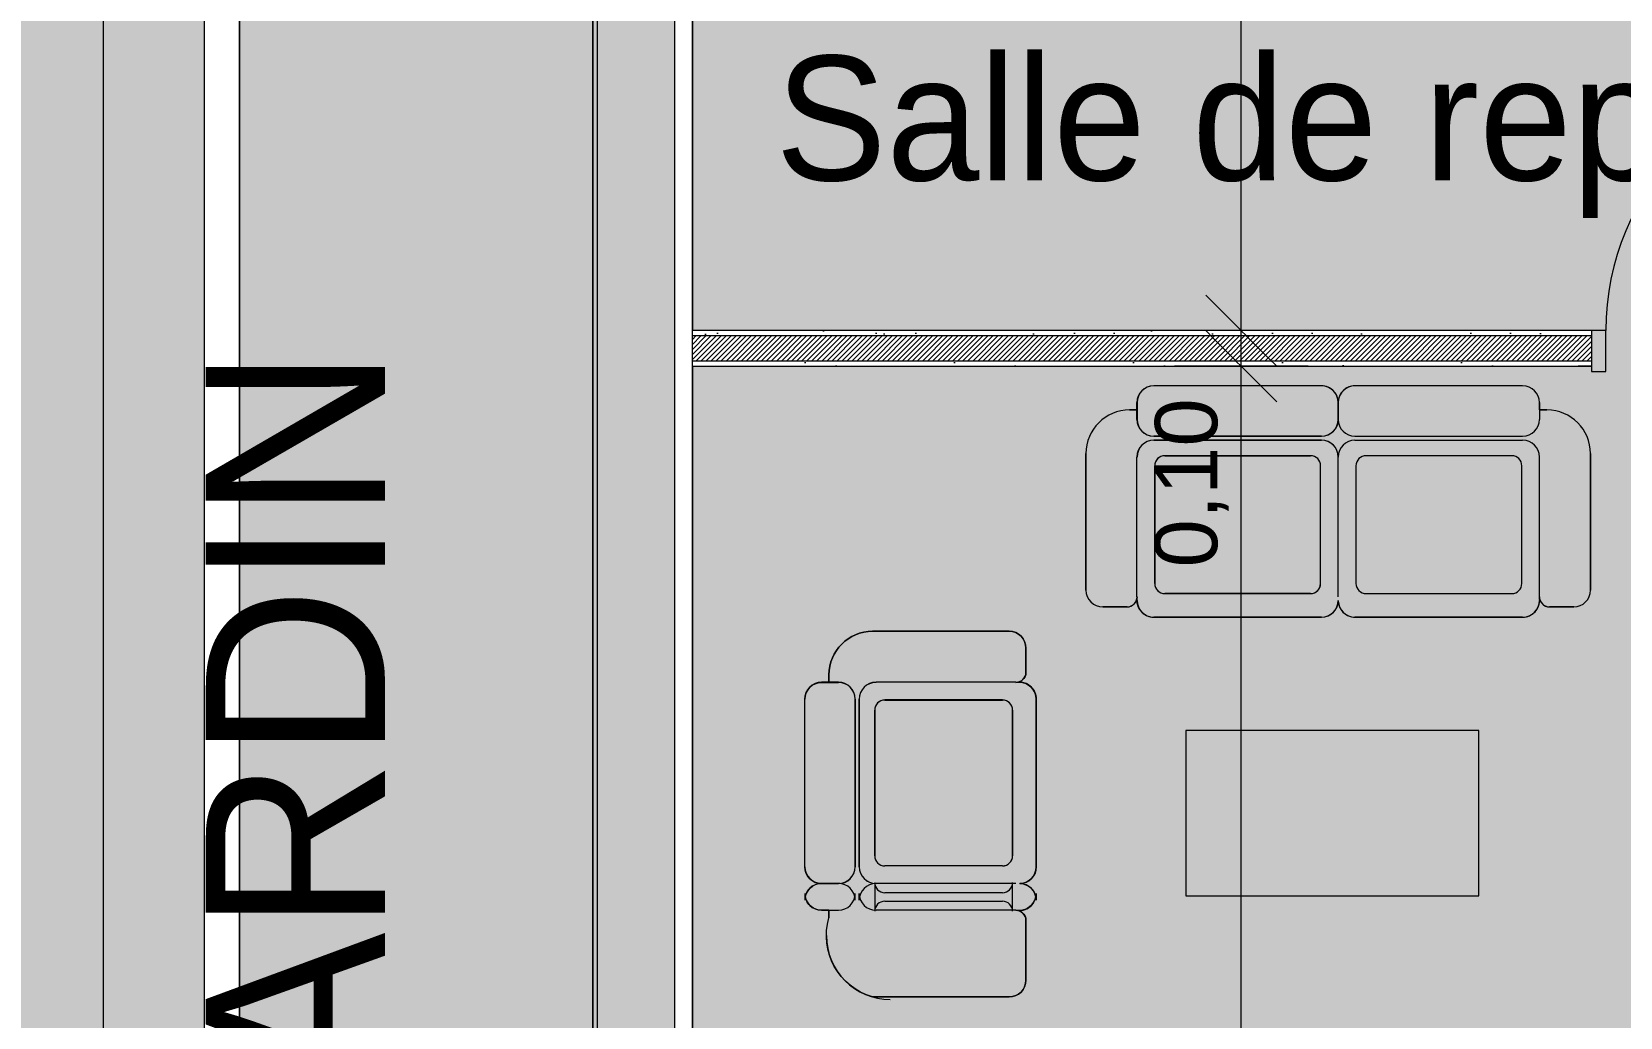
# Model space of a CAD drawing. Header units: millimetres. Extents: x 141848 to 1648660, y -465012 to -151356.
# Drawn here: x 436349 to 440811, y -258305 to -255536 of the extents above; entities that cross this region are included whole.
import ezdxf

# ---------------------------------------------------------------- set-up
doc = ezdxf.new("R2010")
doc.units = ezdxf.units.MM
doc.header["$MEASUREMENT"] = 0
doc.linetypes.add('Wipeout_Contour', pattern=[1000, 0, -1000])
for name, color, linetype in [('Cotations - 1_100', 7, 'Continuous'), ('DWGFree.com', 7, 'Continuous'), ('Fenêtres ARCHICAD', 7, 'Continuous'), ('Gaines techniques', 7, 'Continuous'), ('Hachure', 7, 'Continuous'), ('Nouveau_DWGFree.com', 7, 'Continuous'), ('Portes ARCHICAD', 7, 'Continuous'), ('Sols_ Dalles', 7, 'Continuous'), ('Structure - Dalles', 7, 'Continuous'), ('Structure - Murs extérieurs', 7, 'Continuous')]:
    doc.layers.add(name, color=color, linetype=linetype)
doc.styles.add('STYLE_GENERE_1', font='')
doc.styles.add('STYLE_GENERE_2', font='')
doc.styles.get('STYLE_GENERE_1').set_extended_font_data('Agency FB')
doc.styles.get('STYLE_GENERE_2').set_extended_font_data('Arial')
doc.dimstyles.new('STYLE_GENERE__1', dxfattribs={"dimtxt": 175, "dimasz": 190, "dimexe": 0.18, "dimexo": 0.0625, "dimgap": 0, "dimtad": 1, "dimlfac": 0.001, "dimzin": 0, "dimdsep": 46, "dimtxsty": 'STYLE_GENERE_2', "dimblk": 'ARROWHEAD_6', "dimblk1": 'ARROWHEAD_6', "dimblk2": 'ARROWHEAD_6', "dimcen": 0.09, "dimse1": 1, "dimse2": 1, "dimclrd": 7, "dimclre": 7, "dimclrt": 7, "dimazin": 0, "dimtfac": 1, "dimtdec": 4, "dimtmove": 0, "dimatfit": 3, "dimfxl": 0, "dimtolj": 1, "dimtzin": 0, "dimarcsym": 0})
doc.dimstyles.new('STYLE_GENERE__2', dxfattribs={"dimtxt": 175, "dimasz": 190, "dimexe": 0.18, "dimexo": 0.0625, "dimgap": 0, "dimtad": 1, "dimtih": 1, "dimtoh": 1, "dimlfac": 0.001, "dimzin": 0, "dimdsep": 46, "dimtxsty": 'STYLE_GENERE_2', "dimblk": 'ARROWHEAD_6', "dimblk1": 'ARROWHEAD_6', "dimblk2": 'ARROWHEAD_6', "dimcen": 0.09, "dimse1": 1, "dimse2": 1, "dimclrd": 7, "dimclre": 7, "dimclrt": 7, "dimazin": 0, "dimtfac": 1, "dimtdec": 4, "dimtmove": 0, "dimatfit": 3, "dimfxl": 0, "dimtolj": 1, "dimtzin": 0, "dimarcsym": 0})
pattern_1 = [(45, (0, 175), (-55.684659, 55.684659), [0, -52.5, 0, -78.75]), (110, (175, 175), (74.000794, 26.934086), [0, -38.5, 0, -66.5])]

# ---------------------------------------------------------------- blocks, each defined once
blk = doc.blocks.new('Dalle_2_1', base_point=(437925.1, -253415.6))
at = {"layer": 'Sols_ Dalles', "linetype": 'Continuous', "lineweight": 0, "true_color": 0x3f3f3f}
blk.add_hatch(color=250, dxfattribs=at).paths.add_polyline_path([(437925.1, -253415.6), (437925.1, -261165.6), (462925.6, -261165.6), (462925.6, -253415.6), (454775.6, -253415.6), (454775.6, -253695.6), (454775.6, -256475.6), (443260.6, -256475.6), (443260.6, -254581.9), (442677.2, -254581.9), (442677.2, -253415.6)])
at = {"layer": 'Sols_ Dalles', "color": 250, "linetype": 'Continuous', "lineweight": 5, "true_color": 0x1f1f1f, "flags": 128}
blk.add_lwpolyline([(437925.1, -253415.6), (437925.1, -261165.6), (462925.6, -261165.6), (462925.6, -253415.6), (454775.6, -253415.6), (454775.6, -253695.6), (454775.6, -256475.6), (443260.6, -256475.6), (443260.6, -254581.9), (442677.2, -254581.9), (442677.2, -253415.6)], close=True, dxfattribs=at)
blk = doc.blocks.new('Dalle_4_1', base_point=(436932.4, -254015.7))
at = {"layer": 'Structure - Dalles', "color": 7, "linetype": 'Continuous', "lineweight": 5, "flags": 128}
blk.add_lwpolyline([(436932.4, -254015.7), (437925.1, -254015.7), (437925.1, -261165.6), (460533.4, -261165.6), (460533.4, -262166.9), (436932.4, -262166.9)], close=True, dxfattribs=at)
blk = doc.blocks.new('Dalle_5_1', base_point=(436932.4, -254015.7))
at = {"linetype": 'Continuous', "lineweight": 0, "true_color": 0x90b349}
blk.add_hatch(color=55, dxfattribs=at).paths.add_polyline_path([(436932.4, -254015.7), (436932.4, -262166.9), (460533.4, -262166.9), (460633.4, -261166.9), (437925.1, -261165.6), (437925.1, -254015.7)])
at = {"color": 7, "linetype": 'Continuous', "lineweight": 5, "flags": 128}
blk.add_lwpolyline([(436932.4, -254015.7), (436932.4, -262166.9), (460533.4, -262166.9), (460633.4, -261166.9), (437925.1, -261165.6), (437925.1, -254015.7)], close=True, dxfattribs=at)
blk = doc.blocks.new('Dalle_13_1', base_point=(437925.1, -253415.6))
at = {"layer": 'Sols_ Dalles', "linetype": 'Continuous', "lineweight": 0, "true_color": 0x3f3f3f}
h = blk.add_hatch(color=250, dxfattribs=at)
h.paths.add_polyline_path([(437925.1, -253415.6), (437925.1, -261165.6), (462925.6, -261165.6), (462925.6, -253415.6)])
h.paths.add_polyline_path([(443540.6, -253695.6), (448350.6, -253695.6), (448350.6, -256195.6), (443540.6, -256195.6)], flags=0)
h.paths.add_polyline_path([(448630.6, -253695.6), (454775.6, -253695.6), (454775.6, -256375.6), (448630.6, -256375.6)], flags=0)
at = {"layer": 'Sols_ Dalles', "color": 250, "linetype": 'Continuous', "lineweight": 5, "true_color": 0x1f1f1f, "flags": 128}
blk.add_lwpolyline([(437925.1, -253415.6), (437925.1, -261165.6), (462925.6, -261165.6), (462925.6, -253415.6)], close=True, dxfattribs=at)
blk = doc.blocks.new('Fenêtre 25_3')
at = {"layer": 'Fenêtres ARCHICAD', "color": 7, "linetype": 'Continuous', "lineweight": 5}
for p, q in [((-3384.9, 0), (3384.9, 0)), ((-3384.9, -280), (3664.9, -280))]:
    blk.add_line(p, q, dxfattribs=at)
at = {"color": 254, "linetype": 'Wipeout_Contour', "lineweight": 0, "ltscale": 13340.457607}
blk.add_wipeout([(-3334.9, 0), (-3334.9, -50), (3334.9, -50), (3334.9, 0)], dxfattribs=at).dxf.layer = 'Fenêtres ARCHICAD'
at = {"layer": 'Fenêtres ARCHICAD', "color": 7, "linetype": 'Continuous', "lineweight": 5}
for p, q in [((-3334.9, 0), (3334.9, 0)), ((3334.9, -50), (-3334.9, -50))]:
    blk.add_line(p, q, dxfattribs=at)
blk = doc.blocks.new('Mur_9_1', base_point=(437925.1, -261165.6))
at = {"layer": 'Fenêtres ARCHICAD', "color": 7, "linetype": 'Continuous', "lineweight": 5, "zscale": 1000, "rotation": 270}
blk.add_blockref('Fenêtre 25_3', (438205.1, -257400.6), dxfattribs=at)
blk = doc.blocks.new('Porte 25')
at = {"layer": 'Portes ARCHICAD', "color": 251, "linetype": 'Continuous', "lineweight": 5, "true_color": 0x5f5f5f}
for p, q in [((360, 0), (360, 720)), ((-400, 0), (-437, 0)), ((-400, 0), (-437, 0)), ((-360, 0), (-400, 0)), ((-400, 0), (-400, -115)), ((-400, 0), (-400, -15)), ((-400, 0), (-400, -15)), ((-360, -115), (-360, 0)), ((400, 0), (360, 0)), ((360, 0), (360, -115)), ((400, -115), (400, 0)), ((400, 0), (400, -15)), ((400, 0), (400, -15)), ((400, 0), (437, 0)), ((400, 0), (437, 0)), ((-400, -15), (-400, -85)), ((-400, -15), (-400, -85)), ((400, -15), (400, -85)), ((400, -15), (400, -85)), ((-400, -85), (-400, -100)), ((-400, -85), (-400, -100)), ((400, -85), (400, -100)), ((400, -85), (400, -100)), ((-400, -100), (-437, -100)), ((-400, -100), (-437, -100)), ((-400, -115), (-360, -115)), ((360, -115), (400, -115)), ((400, -100), (437, -100)), ((400, -100), (437, -100))]:
    blk.add_line(p, q, dxfattribs=at)
blk.add_arc((360, 0), 720, 90, 180, dxfattribs=at)
blk = doc.blocks.new('Mur_11_1', base_point=(443260.6, -256475.6))
at = {"color": 254, "linetype": 'Wipeout_Contour', "lineweight": 0, "ltscale": 2035149.601469453}
blk.add_wipeout([(438205.1, -256375.6), (438205.1, -256390.6), (440730.5, -256390.6), (440730.5, -256375.6)], dxfattribs=at).dxf.layer = 'Structure - Murs extérieurs'
at = {"color": 254, "linetype": 'Wipeout_Contour', "lineweight": 0, "ltscale": 2035320.952881261}
blk.add_wipeout([(440730.5, -256460.6), (438205.1, -256460.6), (438205.1, -256475.6), (440730.5, -256475.6)], dxfattribs=at).dxf.layer = 'Structure - Murs extérieurs'
at = {"layer": 'Structure - Murs extérieurs', "linetype": 'Continuous', "lineweight": 5, "true_color": 0x5f5f5f}
h = blk.add_hatch(dxfattribs=at)
h.set_pattern_fill('Enduit_0001', color=251, style=0, pattern_type=2)
h.set_pattern_definition(pattern_1)
h.paths.add_polyline_path([(438205.1, -256375.6), (438205.1, -256390.6), (440730.5, -256390.6), (440730.5, -256375.6)])
h = blk.add_hatch(dxfattribs=at)
h.set_pattern_fill('Enduit_0001', color=251, style=0, pattern_type=2)
h.set_pattern_definition(pattern_1)
h.paths.add_polyline_path([(440730.5, -256460.6), (438205.1, -256460.6), (438205.1, -256475.6), (440730.5, -256475.6)])
at = {"color": 254, "linetype": 'Wipeout_Contour', "lineweight": 0, "ltscale": 2035235.275370266}
blk.add_wipeout([(438205.1, -256390.6), (438205.1, -256460.6), (440730.5, -256460.6), (440730.5, -256390.6)], dxfattribs=at).dxf.layer = 'Structure - Murs extérieurs'
at = {"layer": 'Structure - Murs extérieurs', "linetype": 'Continuous', "lineweight": 5, "true_color": 0x5f5f5f}
h = blk.add_hatch(dxfattribs=at)
h.set_pattern_fill('Briques_terre_cuite__int_97', color=251, style=0, pattern_type=2)
h.set_pattern_definition([(45, (0, 0), (-7.07106781, 7.07106781), [])])
h.paths.add_polyline_path([(438205.1, -256390.6), (438205.1, -256460.6), (440730.5, -256460.6), (440730.5, -256390.6)])
at = {"layer": 'Structure - Murs extérieurs', "color": 7, "linetype": 'Continuous', "lineweight": 5}
for p, q in [((440730.5, -256390.6), (438205.1, -256390.6)), ((440730.5, -256375.6), (440693.5, -256375.6)), ((440730.5, -256375.6), (440730.5, -256390.6)), ((440730.5, -256390.6), (440730.5, -256460.6)), ((438205.1, -256460.6), (440730.5, -256460.6)), ((440730.5, -256475.6), (440693.5, -256475.6)), ((440730.5, -256460.6), (440730.5, -256475.6))]:
    blk.add_line(p, q, dxfattribs=at)
at = {"layer": 'Structure - Murs extérieurs', "color": 7, "linetype": 'Continuous', "lineweight": 5, "flags": 128}
for points in [[(440730.5, -256375.6), (438205.1, -256375.6)], [(438205.1, -256475.6), (440730.5, -256475.6)]]:
    blk.add_lwpolyline(points, dxfattribs=at)
at = {"layer": 'Portes ARCHICAD', "color": 251, "linetype": 'Continuous', "lineweight": 5, "true_color": 0x5f5f5f, "zscale": 1000}
blk.add_blockref('Porte 25', (441130.5, -256375.6), dxfattribs=at)
blk = doc.blocks.new('Mur_28_1', base_point=(436832.8, -253915.7))
at = {"color": 254, "linetype": 'Wipeout_Contour', "lineweight": 0, "ltscale": 2029739.058931535}
blk.add_wipeout([(436832.8, -254015.7), (436832.8, -262166.9), (436932.8, -262166.9), (436932.8, -254015.7)], dxfattribs=at).dxf.layer = 'Structure - Murs extérieurs'
at = {"layer": 'Structure - Murs extérieurs', "color": 7, "linetype": 'Continuous', "lineweight": 5, "flags": 128}
for points in [[(436832.8, -254015.7), (436832.8, -262266.9)], [(436932.8, -262166.9), (436932.8, -254015.7)]]:
    blk.add_lwpolyline(points, dxfattribs=at)
blk = doc.blocks.new('Table de bureau 25')
at = {"color": 253, "linetype": 'Continuous', "lineweight": 5, "true_color": 0x9f9f9f, "flags": 128}
blk.add_lwpolyline([(464.3, 0), (464.3, 823.9), (0, 823.9), (0, 0)], close=True, dxfattribs=at)
blk = doc.blocks.new('*D141')
at = {"layer": 'Cotations - 1_100', "color": 7, "linetype": 'Continuous', "lineweight": 5}
for p, q in [((442003.5, -253695.6), (442003.5, -253545.6)), ((442103.5, -253795.6), (441903.5, -253595.6)), ((442191, -253695.6), (441816, -253695.6)), ((442003.5, -256375.6), (442003.5, -253695.6)), ((441903.5, -256275.6), (442103.5, -256475.6)), ((442191, -256375.6), (441816, -256375.6)), ((442003.5, -256525.6), (442003.5, -256375.6))]:
    blk.add_line(p, q, dxfattribs=at)
at = {"layer": 'Cotations - 1_100', "color": 7, "lineweight": 5, "insert": (441968.5, -255268.4), "char_height": 175, "attachment_point": 7, "rotation": 90, "style": 'STYLE_GENERE_2'}
blk.add_mtext('\\A1;{\\pql;\\fArial|b0|i0|c0|p38;2,68}', dxfattribs=at)
blk = doc.blocks.new('ARROWHEAD_6')
at = {"color": 0, "linetype": 'Continuous', "lineweight": 0}
for p, q in [((-0.5, -0.5), (0.5, 0.5)), ((0, 0), (-1, 0))]:
    blk.add_line(p, q, dxfattribs=at)
blk = doc.blocks.new('Estore de Lâminas 19_2')
at = {"layer": 'Gaines techniques', "color": 7, "linetype": 'Continuous', "lineweight": 5}
for p, q in [((7116, 267.5), (0, 267.5)), ((0, 0), (7116, 0))]:
    blk.add_line(p, q, dxfattribs=at)
blk = doc.blocks.new('*D154')
at = {"layer": 'Cotations - 1_100', "color": 7, "linetype": 'Continuous', "lineweight": 5}
for p, q in [((437925.1, -254474.4), (437925.1, -254099.4)), ((438205.1, -254474.4), (438205.1, -254099.4)), ((438025.1, -254186.9), (437825.1, -254386.9)), ((438305.1, -254186.9), (438105.1, -254386.9)), ((437775.1, -254286.9), (437925.1, -254286.9)), ((437925.1, -254286.9), (438205.1, -254286.9))]:
    blk.add_line(p, q, dxfattribs=at)
at = {"layer": 'Cotations - 1_100', "color": 7, "lineweight": 5, "insert": (437359.5, -254251.9), "char_height": 175, "attachment_point": 7, "style": 'STYLE_GENERE_2'}
blk.add_mtext('\\A1;{\\pql;\\fArial|b0|i0|c0|p38;0,28}', dxfattribs=at)
blk = doc.blocks.new('*D155')
at = {"layer": 'Cotations - 1_100', "color": 7, "linetype": 'Continuous', "lineweight": 5}
for p, q in [((438205.1, -254474.4), (438205.1, -254099.4)), ((441560.6, -254474.4), (441560.6, -254099.4)), ((438305.1, -254186.9), (438105.1, -254386.9)), ((441460.6, -254386.9), (441660.6, -254186.9)), ((438205.1, -254286.9), (441560.6, -254286.9))]:
    blk.add_line(p, q, dxfattribs=at)
at = {"layer": 'Cotations - 1_100', "color": 7, "lineweight": 5, "char_height": 175, "attachment_point": 7, "style": 'STYLE_GENERE_2'}
for s, insert in [('\\A1;{\\pql;\\fArial|b0|i0|c0|p38;3,36}', (439417.2, -254251.9)), ('\\A1;{\\pql;\\fArial|b0|i0|c0|p38;0,10}', (440995, -254251.9))]:
    blk.add_mtext(s, dxfattribs=dict(at, insert=insert))
blk = doc.blocks.new('*D169')
at = {"layer": 'Cotations - 1_100', "color": 7, "linetype": 'Continuous', "lineweight": 5}
for p, q in [((439846.7, -256575.6), (439646.7, -256375.6)), ((439934.2, -256475.6), (439559.2, -256475.6)), ((439746.7, -260885.6), (439746.7, -256475.6)), ((439646.7, -260785.6), (439846.7, -260985.6)), ((439934.2, -260885.6), (439559.2, -260885.6)), ((439746.7, -261035.6), (439746.7, -260885.6))]:
    blk.add_line(p, q, dxfattribs=at)
at = {"layer": 'Cotations - 1_100', "color": 7, "lineweight": 5, "char_height": 175, "attachment_point": 7, "rotation": 90, "style": 'STYLE_GENERE_2'}
for s, insert in [('\\A1;{\\pql;\\fArial|b0|i0|c0|p38;0,10}', (439711.7, -257041.2)), ('\\A1;{\\pql;\\fArial|b0|i0|c0|p38;4,41}', (439711.7, -259146.2))]:
    blk.add_mtext(s, dxfattribs=dict(at, insert=insert))
blk = doc.blocks.new('*D170')
at = {"layer": 'Cotations - 1_100', "color": 7, "linetype": 'Continuous', "lineweight": 5}
for p, q in [((439646.7, -256275.6), (439846.7, -256475.6)), ((439934.2, -256375.6), (439559.2, -256375.6)), ((439846.7, -256575.6), (439646.7, -256375.6)), ((439746.7, -256475.6), (439746.7, -256375.6)), ((439934.2, -256475.6), (439559.2, -256475.6))]:
    blk.add_line(p, q, dxfattribs=at)
blk = doc.blocks.new('*D171')
at = {"layer": 'Cotations - 1_100', "color": 7, "linetype": 'Continuous', "lineweight": 5}
for p, q in [((439746.7, -253695.6), (439746.7, -253545.6)), ((439846.7, -253795.6), (439646.7, -253595.6)), ((439934.2, -253695.6), (439559.2, -253695.6)), ((439746.7, -256375.6), (439746.7, -253695.6)), ((439646.7, -256275.6), (439846.7, -256475.6)), ((439934.2, -256375.6), (439559.2, -256375.6))]:
    blk.add_line(p, q, dxfattribs=at)
at = {"layer": 'Cotations - 1_100', "color": 7, "lineweight": 5, "insert": (439711.7, -255268.4), "char_height": 175, "attachment_point": 7, "rotation": 90, "style": 'STYLE_GENERE_2'}
blk.add_mtext('\\A1;{\\pql;\\fArial|b0|i0|c0|p38;2,68}', dxfattribs=at)

msp = doc.modelspace()

# ---------------------------------------------------------------- hatches: boundary and pattern name
at = {"linetype": 'Continuous', "lineweight": 0, "true_color": 0x6f6f6f}
h = msp.add_hatch(color=8, dxfattribs=at)
h.paths.add_polyline_path([(360547.961, -275935.042), (360547.961, -295062.571), (487920.34, -293826.868), (487920.34, -270902.734), (487462.568, -270902.734), (472913.119, -271040.575), (472913.119, -163437.635), (371855.719, -163437.635), (371855.719, -271040.575), (371882.482, -271040.57), (371882.665, -272000.514, -0.40942736), (367883.201, -275935.042)])
h.paths.add_polyline_path([(377135.103, -260639.953), (373845.103, -260639.953), (373845.103, -248364.953), (373845.103, -243089.974), (373845.103, -242189.974), (377135.103, -242189.974)], flags=0)
h.paths.add_polyline_path([(415474.561, -260810.571), (380202.952, -260810.571), (380202.952, -230015.57), (380202.952, -193810.571), (380202.952, -171995.57), (431505.799, -171995.57), (464309.564, -171995.57), (464309.564, -262266.885), (436549.587, -262266.885), (436549.587, -189810.571), (412055.061, -189810.571), (412055.061, -201780.57), (412055.061, -204495.57), (415454.069, -204495.57), (415454.069, -208495.57), (415454.069, -218295.57), (405655.061, -218295.57), (405655.061, -222495.57), (415474.561, -222495.57)], flags=0)
h.paths.add_polyline_path([(381436.562, -269433.913, -0.09031866), (381558.292, -268727.623, -0.20144873), (382612.158, -267592.74, -0.10421145), (383417.525, -267415.055), (384017.498, -267409.371, -0.10404461), (384824.873, -267571.244, -0.23825546), (385983.776, -268953.318, -0.05518862), (386036.355, -269390.334), (386038.45, -269611.438), (386050.565, -270890.267), (385792.102, -271892.761, -0.26794919), (384069.602, -272909.124), (383469.629, -272914.808, -0.19371746), (382078.771, -272370.185, -0.07056876), (381728.183, -271931.262, -0.1316525), (381450.772, -270933.845)], flags=0)
h.paths.add_polyline_path([(392016.505, -273452.052), (392030.007, -267377.824, -0.3805567), (394016.505, -265609.826), (394094.233, -265609.826), (394094.233, -270609.826), (409094.233, -270609.826), (409094.233, -265609.826), (414055.71, -265609.826, -0.41421356), (415555.71, -267109.826), (415555.71, -273660.699, -0.34550161), (413836.804, -275433.432), (394027.271, -275599.002, -0.4157911), (392016.505, -273599.031)], flags=0)
h.paths.add_polyline_path([(424209.612, -271504.083, -0.13447393), (423930.467, -270484.937), (423930.467, -268984.937, -0.41421356), (425930.467, -266984.937), (426530.467, -266984.937, -0.41421356), (428530.467, -268984.937), (428530.467, -270484.937, -0.12882035), (428273.55, -271465.581, -0.27093629), (426530.467, -272484.937), (425930.467, -272484.937, -0.26498)], flags=0)
h.paths.add_polyline_path([(436562.206, -273329.325), (436569.468, -267730.336, -0.09856151), (436800.237, -266943.721), (436817.2, -266951.545, -0.258849), (438654.998, -265605.827), (438652.661, -265587.294), (439337.088, -265587.294), (439337.088, -265687.294), (439337.088, -270687.294), (469237.088, -270687.294), (469237.088, -265687.294), (470907.523, -265687.294), (472885.813, -265687.294), (472885.813, -267687.294), (472885.813, -271062.255, 0.00134576), (472885.842, -271073.021), (472896.728, -273095.233, -0.41421356), (470907.523, -275105.97), (462184.053, -275105.97, -0.00518896), (462130.957, -275116.103), (454147.511, -275196.191), (438770.531, -275253.24, -0.38655333), (436572.608, -273475.385, -0.02518922)], flags=0)
at = {"linetype": 'Continuous', "lineweight": 5}
for points in [[(439432.885, -256598.3, 0.41421356), (439310.357, -256720.828), (439310.357, -257104.632, 0.41421356), (439357.483, -257151.759), (439425.676, -257151.759, 0.34556758), (439453.142, -257130.202, 0.42376812), (439501.078, -257180.756), (439972.085, -257180.756, 0.40032867), (440019.158, -257135.874, 0.37665126), (440061.762, -257180.557), (440537.09, -257180.756, 0.42492727), (440584.962, -257129.935, 0.34828494), (440612.491, -257151.759), (440680.684, -257151.759, 0.41421356), (440727.811, -257104.632), (440727.811, -256720.828, 0.41421356), (440605.283, -256598.3), (440584.216, -256598.3), (440584.216, -256577.882, 0.41421356), (440537.09, -256530.756), (440066.337, -256530.756, 0.38605278), (440018.979, -256572.78, 0.38626535), (439972.334, -256530.758, 0.00267389), (439971.83, -256530.756), (439501.078, -256530.756, 0.41421356), (439453.952, -256577.882), (439453.952, -256598.3)], [(438567.816, -257364.018), (438588.234, -257364.018), (438588.234, -257342.951, -0.41421356), (438710.762, -257220.423), (439094.566, -257220.423, -0.41421356), (439141.693, -257267.549), (439141.693, -257335.742, -0.34556758), (439120.136, -257363.208, -0.42376812), (439170.69, -257411.144), (439170.69, -257882.151, -0.40032867), (439125.807, -257929.224, -0.34359382), (439169.688, -257966.413, -0.3692612), (439119.869, -258005.028, -0.34828494), (439141.693, -258032.557), (439141.693, -258200.75, -0.41421356), (439094.566, -258247.877), (438710.762, -258247.877, -0.41421356), (438588.234, -258025.349), (438588.234, -258004.282), (438567.816, -258004.282, -0.35681132), (438521.628, -257966.512, -0.32652098), (438562.714, -257929.045, -0.38626535), (438520.692, -257882.4, -0.00267389), (438520.69, -257881.896), (438520.69, -257411.144, -0.41421356)]]:
    msp.add_hatch(color=255, dxfattribs=at).paths.add_polyline_path(points)
at = {"layer": 'Sols_ Dalles', "linetype": 'Continuous', "lineweight": 0, "true_color": 0x2e271c}
msp.add_hatch(color=250, dxfattribs=at).paths.add_polyline_path([(437925.061, -253415.571), (436549.587, -253415.571), (436549.587, -262266.885), (464309.564, -262266.885), (464309.564, -253415.571), (462925.553, -253415.571), (462925.553, -261165.571), (450865.553, -261165.571), (449225.553, -261165.571), (437925.061, -261165.571), (437925.061, -257693.66), (437925.061, -256655.571)])

# ---------------------------------------------------------------- linework, layer by layer
at = {"color": 8, "linetype": 'Continuous', "lineweight": 5, "flags": 128}
for points in [[(439432.885, -256598.3, 0.41421356), (439310.357, -256720.828), (439310.357, -257104.632, 0.41421356), (439357.483, -257151.759), (439425.676, -257151.759, 0.34556758), (439453.142, -257130.202, 0.42376812), (439501.078, -257180.756), (439972.085, -257180.756, 0.40032867), (440019.158, -257135.874, 0.37665126), (440061.762, -257180.557), (440537.09, -257180.756, 0.42492727), (440584.962, -257129.935, 0.34828494), (440612.491, -257151.759), (440680.684, -257151.759, 0.41421356), (440727.811, -257104.632), (440727.811, -256720.828, 0.41421356), (440605.283, -256598.3), (440584.216, -256598.3), (440584.216, -256577.882, 0.41421356), (440537.09, -256530.756), (440066.337, -256530.756, 0.38605278), (440018.979, -256572.78, 0.38626535), (439972.334, -256530.758, 0.00267389), (439971.83, -256530.756), (439501.078, -256530.756, 0.41421356), (439453.952, -256577.882), (439453.952, -256598.3)], [(438567.816, -257364.018), (438588.234, -257364.018), (438588.234, -257342.951, -0.41421356), (438710.762, -257220.423), (439094.566, -257220.423, -0.41421356), (439141.693, -257267.549), (439141.693, -257335.742, -0.34556758), (439120.136, -257363.208, -0.42376812), (439170.69, -257411.144), (439170.69, -257882.151, -0.40032867), (439125.807, -257929.224, -0.34359382), (439169.688, -257966.413, -0.3692612), (439119.869, -258005.028, -0.34828494), (439141.693, -258032.557), (439141.693, -258200.75, -0.41421356), (439094.566, -258247.877), (438710.762, -258247.877, -0.41421356), (438588.234, -258025.349), (438588.234, -258004.282), (438567.816, -258004.282, -0.35681132), (438521.628, -257966.512, -0.32652098), (438562.714, -257929.045, -0.38626535), (438520.692, -257882.4, -0.00267389), (438520.69, -257881.896), (438520.69, -257411.144, -0.41421356)]]:
    msp.add_lwpolyline(points, format="xyb", close=True, dxfattribs=at)
at = {"layer": 'DWGFree.com', "color": 8, "linetype": 'Continuous', "lineweight": 5}
for p, q in [((439971.83, -256530.756), (439500.569, -256530.756)), ((440537.09, -256530.756), (440065.828, -256530.756)), ((438520.69, -257881.896), (438520.69, -257410.635)), ((438520.69, -257957.156), (438520.69, -257975.894))]:
    msp.add_line(p, q, dxfattribs=at)
at = {"layer": 'Nouveau_DWGFree.com', "color": 8, "linetype": 'Continuous', "lineweight": 5}
for p, q in [((439453.443, -256625.008), (439453.443, -256577.882)), ((439453.524, -256577.882), (439453.524, -256625.008)), ((439453.952, -256577.882), (439453.952, -256625.008)), ((439453.952, -256577.882), (439453.952, -256598.3)), ((440018.702, -256625.008), (440018.702, -256577.882)), ((440018.702, -256625.008), (440018.702, -256577.882)), ((440018.956, -256577.882), (440018.956, -256625.008)), ((440018.956, -256577.882), (440018.956, -256625.008)), ((440019.211, -256577.882), (440019.211, -256625.008)), ((440584.216, -256577.882), (440584.216, -256625.008)), ((440584.216, -256577.882), (440584.216, -256598.3)), ((439432.885, -256598.3), (439451.735, -256598.3)), ((439453.952, -256598.3), (439432.885, -256598.3)), ((440584.216, -256598.3), (440605.283, -256598.3)), ((440605.283, -256598.3), (440586.432, -256598.3)), ((439500.569, -256672.134), (439971.83, -256672.134)), ((439972.339, -256672.134), (439501.078, -256672.134)), ((440065.828, -256672.134), (440537.09, -256672.134)), ((439500.823, -256683.518), (439971.83, -256683.518)), ((439972.085, -256683.518), (439501.078, -256683.518)), ((440066.083, -256683.518), (440537.09, -256683.518)), ((439310.357, -257104.632), (439310.357, -256720.828)), ((439310.357, -256720.828), (439310.357, -257104.632)), ((439453.697, -257123.483), (439453.697, -256730.644)), ((439503.36, -257086.068), (439503.36, -256755.169)), ((439503.654, -256755.169), (439503.654, -257086.068)), ((439531.635, -256726.893), (439940.979, -256726.893)), ((439941.273, -256726.893), (439531.929, -256726.893)), ((439969.549, -257086.068), (439969.549, -256755.169)), ((440018.956, -257123.483), (440018.956, -256730.644)), ((440018.956, -257123.483), (440018.956, -256730.644)), ((440018.956, -257123.483), (440018.956, -256730.644)), ((440018.956, -257123.483), (440018.956, -256730.644)), ((440068.913, -256755.169), (440068.913, -257086.068)), ((440506.532, -256726.893), (440097.189, -256726.893)), ((440534.808, -257086.068), (440534.808, -256755.169)), ((440584.216, -257123.483), (440584.216, -256730.644)), ((440727.811, -257104.632), (440727.811, -256720.828)), ((440727.811, -256720.828), (440727.811, -257104.632)), ((439940.979, -257114.344), (439531.635, -257114.344)), ((439531.929, -257114.344), (439941.273, -257114.344)), ((440097.189, -257114.344), (440506.532, -257114.344)), ((439425.676, -257151.759), (439357.483, -257151.759)), ((439357.483, -257151.759), (439425.676, -257151.759)), ((440612.491, -257151.759), (440680.684, -257151.759)), ((440680.684, -257151.759), (440612.491, -257151.759)), ((439971.83, -257180.756), (439500.823, -257180.756)), ((439971.83, -257180.756), (439500.823, -257180.756)), ((439501.078, -257180.756), (439972.085, -257180.756)), ((439501.078, -257180.756), (439972.085, -257180.756)), ((440537.09, -257180.756), (440066.083, -257180.756)), ((440537.09, -257180.756), (440066.083, -257180.756)), ((439094.566, -257220.423), (438710.762, -257220.423)), ((438710.762, -257220.423), (439094.566, -257220.423)), ((439141.693, -257335.742), (439141.693, -257267.549)), ((439141.693, -257267.549), (439141.693, -257335.742)), ((438588.234, -257342.951), (438588.234, -257361.801)), ((438588.234, -257364.018), (438588.234, -257342.951)), ((438614.942, -257363.509), (438567.816, -257363.509)), ((438567.816, -257363.59), (438614.942, -257363.59)), ((438567.816, -257364.018), (438614.942, -257364.018)), ((438567.816, -257364.018), (438588.234, -257364.018)), ((439113.417, -257363.763), (438720.578, -257363.763)), ((438662.068, -257410.635), (438662.068, -257881.896)), ((438662.068, -257882.405), (438662.068, -257411.144)), ((438673.452, -257410.889), (438673.452, -257881.896)), ((438673.452, -257882.151), (438673.452, -257411.144)), ((439076.002, -257413.426), (438745.103, -257413.426)), ((438745.103, -257413.72), (439076.002, -257413.72)), ((439170.69, -257881.896), (439170.69, -257410.889)), ((439170.69, -257881.896), (439170.69, -257410.889)), ((439170.69, -257411.144), (439170.69, -257882.151)), ((439170.69, -257411.144), (439170.69, -257882.151)), ((438716.827, -257441.701), (438716.827, -257851.045)), ((438716.827, -257851.339), (438716.827, -257441.995)), ((439104.278, -257851.045), (439104.278, -257441.701)), ((439104.278, -257441.995), (439104.278, -257851.339)), ((439076.002, -257879.615), (438745.103, -257879.615)), ((438614.942, -257928.768), (438567.816, -257928.768)), ((438614.942, -257928.768), (438567.816, -257928.768)), ((438567.816, -257929.022), (438614.942, -257929.022)), ((438567.816, -257929.022), (438614.942, -257929.022)), ((438567.816, -257929.277), (438614.942, -257929.277)), ((438662.068, -257975.894), (438662.068, -257957.156)), ((438673.452, -257976.149), (438673.452, -257957.156)), ((438716.827, -257926.598), (438716.827, -258007.255)), ((439113.417, -257929.022), (438720.578, -257929.022)), ((439113.417, -257929.022), (438720.578, -257929.022)), ((439113.417, -257929.022), (438720.578, -257929.022)), ((439113.417, -257929.022), (438720.578, -257929.022)), ((439076.002, -257954.874), (438745.103, -257954.874)), ((439104.278, -258007.255), (439104.278, -257926.598)), ((439170.69, -257957.156), (439170.69, -257976.149)), ((439170.69, -257957.156), (439170.69, -257976.149)), ((438567.816, -258004.282), (438614.942, -258004.282)), ((438567.816, -258004.282), (438588.234, -258004.282)), ((438588.234, -258004.282), (438588.234, -258025.349)), ((438588.234, -258025.349), (438588.234, -258006.498)), ((439113.417, -258004.282), (438720.578, -258004.282)), ((438745.103, -257978.979), (439076.002, -257978.979)), ((439141.693, -258032.557), (439141.693, -258200.75)), ((439141.693, -258200.75), (439141.693, -258032.557)), ((439094.566, -258247.877), (438710.762, -258247.877)), ((438710.762, -258247.877), (439094.566, -258247.877))]:
    msp.add_line(p, q, dxfattribs=at)
for centre, radius, start, end in [((439500.569, -256577.882), 47.126, 90, 180), ((439500.569, -256577.882), 47.126, 90, 180), ((439501.078, -256577.882), 47.126, 90, 180), ((439501.078, -256577.882), 47.126, 90, 180), ((439971.83, -256577.882), 47.126, 0, 90), ((439971.83, -256577.882), 47.126, 0, 90), ((439972.518, -256577.45), 46.695, 359.470215, 90.219442), ((440065.828, -256577.882), 47.126, 90, 180), ((440065.649, -256577.45), 46.695, 89.780558, 180.529785), ((440537.09, -256577.882), 47.126, 0, 90), ((440537.09, -256577.882), 47.126, 0, 90), ((440066.083, -256577.882), 47.126, 174.041917, 180), ((440066.083, -256577.882), 47.126, 174.041917, 180), ((439432.885, -256720.828), 122.528, 90, 180), ((439432.885, -256720.828), 122.528, 90, 180), ((439500.569, -256625.008), 47.126, 180, 270), ((439501.078, -256625.008), 47.126, 180, 270), ((439971.83, -256625.008), 47.126, 270, 0), ((439972.339, -256625.008), 47.126, 270, 0), ((440065.828, -256625.008), 47.126, 180, 270), ((440066.083, -256625.008), 47.126, 180, 185.958083), ((440537.09, -256625.008), 47.126, 270, 0), ((440605.283, -256720.828), 122.528, 0, 90), ((440605.283, -256720.828), 122.528, 0, 90), ((439500.823, -256730.644), 47.126, 90, 180), ((439501.078, -256730.644), 47.126, 90, 180), ((439971.83, -256730.644), 47.126, 0, 90), ((439972.085, -256730.644), 47.126, 0, 90), ((440066.083, -256730.644), 47.126, 90, 180), ((440537.09, -256730.644), 47.126, 0, 90), ((439531.635, -256755.169), 28.276, 90, 180), ((439531.929, -256755.169), 28.276, 90, 180), ((439941.273, -256755.169), 28.276, 0, 90), ((440097.189, -256755.169), 28.276, 90, 180), ((440506.532, -256755.169), 28.276, 0, 90), ((439357.483, -257104.632), 47.126, 180, 270), ((439357.483, -257104.632), 47.126, 180, 270), ((439531.635, -257086.068), 28.276, 180, 270), ((439531.929, -257086.068), 28.276, 180, 270), ((439940.979, -257086.068), 28.276, 270, 0), ((439941.273, -257086.068), 28.276, 270, 0), ((440097.189, -257086.068), 28.276, 180, 270), ((440506.532, -257086.068), 28.276, 270, 0), ((440680.684, -257104.632), 47.126, 270, 0), ((440680.684, -257104.632), 47.126, 270, 0), ((439425.676, -257123.483), 28.276, 270, 0), ((439425.676, -257123.483), 28.276, 270, 0), ((439501.643, -257132.266), 48.493, 169.56501, 269.33267), ((439501.004, -257133.192), 47.564, 180.526931, 269.781741), ((439500.823, -257133.629), 47.126, 180, 270), ((439501.078, -257133.629), 47.126, 180, 270), ((439971.83, -257133.629), 47.126, 270, 0), ((439971.649, -257133.192), 47.564, 270.218259, 359.473069), ((439972.085, -257133.629), 47.126, 270, 0), ((440066.083, -257133.629), 47.126, 180, 270), ((440066.083, -257133.629), 47.126, 180, 270), ((440536.525, -257132.266), 48.493, 270.66733, 10.43499), ((440537.09, -257133.629), 47.126, 270, 0), ((440612.491, -257123.483), 28.276, 180, 270), ((440612.491, -257123.483), 28.276, 180, 270), ((438710.762, -257342.951), 122.528, 90, 180), ((438710.762, -257342.951), 122.528, 90, 180), ((439094.566, -257267.549), 47.126, 0, 90), ((439094.566, -257267.549), 47.126, 0, 90), ((439113.417, -257335.742), 28.276, 270, 0), ((439113.417, -257335.742), 28.276, 270, 0), ((438567.816, -257410.635), 47.126, 90, 180), ((438567.816, -257410.635), 47.126, 90, 180), ((438567.816, -257411.144), 47.126, 90, 180), ((438567.816, -257411.144), 47.126, 90, 180), ((438614.942, -257410.635), 47.126, 0, 90), ((438614.942, -257411.144), 47.126, 0, 90), ((438720.578, -257410.889), 47.126, 90, 180), ((438720.578, -257411.144), 47.126, 90, 180), ((439122.2, -257411.709), 48.493, 0.66733, 100.43499), ((439123.126, -257411.07), 47.564, 0.218259, 89.473069), ((439123.563, -257410.889), 47.126, 0, 90), ((439123.563, -257411.144), 47.126, 0, 90), ((438745.103, -257441.701), 28.276, 90, 180), ((438745.103, -257441.995), 28.276, 90, 180), ((439076.002, -257441.701), 28.276, 0, 90), ((439076.002, -257441.995), 28.276, 0, 90), ((438745.103, -257851.339), 28.276, 180, 270), ((439076.002, -257851.045), 28.276, 270, 0), ((439076.002, -257851.339), 28.276, 270, 0), ((438567.384, -257882.584), 46.695, 179.780558, 270.529785), ((438567.816, -257881.896), 47.126, 180, 270), ((438567.816, -257881.896), 47.126, 180, 270), ((438614.942, -257881.896), 47.126, 270, 0), ((438614.942, -257882.405), 47.126, 270, 0), ((438720.578, -257881.896), 47.126, 180, 270), ((438720.578, -257882.151), 47.126, 180, 270), ((439123.563, -257881.896), 47.126, 270, 0), ((439123.126, -257881.715), 47.564, 270.526931, 359.781741), ((439123.563, -257882.151), 47.126, 270, 0), ((438567.384, -257975.715), 46.695, 89.470215, 180.219442), ((438567.816, -257975.894), 47.126, 90, 180), ((438567.816, -257957.156), 47.126, 180, 270), ((438567.816, -257957.156), 47.126, 180, 270), ((438567.816, -257976.149), 47.126, 90, 95.958083), ((438567.816, -257976.149), 47.126, 90, 95.958083), ((438614.942, -257975.894), 47.126, 0, 90), ((438614.942, -257976.149), 47.126, 84.041917, 90), ((438614.942, -257957.156), 47.126, 270, 0), ((438720.578, -257976.149), 47.126, 90, 180), ((438720.578, -257957.156), 47.126, 180, 270), ((438745.103, -257926.598), 28.276, 180, 270), ((439076.002, -257926.598), 28.276, 270, 0), ((439122.2, -257956.591), 48.493, 259.56501, 359.33267), ((439123.563, -257976.149), 47.126, 0, 90), ((439123.563, -257976.149), 47.126, 0, 90), ((439123.563, -257957.156), 47.126, 270, 0), ((438745.103, -258007.255), 28.276, 90, 180), ((439076.002, -258007.255), 28.276, 0, 90), ((439113.417, -258032.557), 28.276, 0, 90), ((439113.417, -258032.557), 28.276, 0, 90), ((438760.762, -258075.349), 179.627, 180, 270), ((438760.762, -258075.349), 179.627, 180, 270), ((439094.566, -258200.75), 47.126, 270, 0), ((439094.566, -258200.75), 47.126, 270, 0)]:
    msp.add_arc(centre, radius, start, end, dxfattribs=at)
at = {"layer": 'Sols_ Dalles', "color": 7, "linetype": 'Continuous', "lineweight": 5, "flags": 128}
msp.add_lwpolyline([(437925.061, -253415.571), (436549.587, -253415.571), (436549.587, -262266.885), (464309.564, -262266.885), (464309.564, -253415.571), (462925.553, -253415.571), (462925.553, -261165.571), (450865.553, -261165.571), (449225.553, -261165.571), (437925.061, -261165.571), (437925.061, -257693.66), (437925.061, -256655.571)], close=True, dxfattribs=at)

# ---------------------------------------------------------------- block references
at = {"color": 7, "linetype": 'Continuous', "lineweight": 5}
msp.add_blockref('Dalle_5_1', (436932.424, -254015.717), dxfattribs=at)
at = {"color": 253, "linetype": 'Continuous', "lineweight": 5, "true_color": 0x9f9f9f, "zscale": 1000, "rotation": 90}
msp.add_blockref('Table de bureau 25', (440414.357, -257963.66), dxfattribs=at)
at = {"layer": 'Sols_ Dalles', "color": 250, "linetype": 'Continuous', "lineweight": 5, "true_color": 0x1f1f1f}
for name in ['Dalle_2_1', 'Dalle_13_1']:
    msp.add_blockref(name, (437925.061, -253415.571), dxfattribs=at)
at = {"layer": 'Structure - Dalles', "color": 7, "linetype": 'Continuous', "lineweight": 5}
msp.add_blockref('Dalle_4_1', (436932.424, -254015.717), dxfattribs=at)

# ---------------------------------------------------------------- next in the draw order: block references
at = {"layer": 'Structure - Murs extérieurs', "color": 211, "lineweight": 5, "true_color": 0xfe55ff}
for name, p in [('Mur_9_1', (437925.061, -261165.571)), ('Mur_28_1', (436832.827, -253915.717))]:
    msp.add_blockref(name, p, dxfattribs=at)

# ---------------------------------------------------------------- next in the draw order: block references
msp.add_blockref('Mur_11_1', (443260.553, -256475.571), dxfattribs=at)

# ---------------------------------------------------------------- next in the draw order: texts
at = {"layer": 'Hachure', "color": 250, "linetype": 'Continuous', "lineweight": 5, "true_color": 0x3f3f3f, "insert": (437092.94, -257637.048), "char_height": 503.03796, "attachment_point": 5, "rotation": 90, "style": 'STYLE_GENERE_1'}
msp.add_mtext('\\A1;{\\pqc;\\fAgency FB|b0|i0|c0|p34;JARDIN \\P\\pqc;\\fAgency FB|b0|i0|c0|p34;\\H0.496980x;}', dxfattribs=at)

# ---------------------------------------------------------------- next in the draw order: block references
at = {"layer": 'Gaines techniques', "color": 7, "linetype": 'Continuous', "lineweight": 5, "zscale": 1000, "rotation": 270}
msp.add_blockref('Estore de Lâminas 19_2', (437937.558, -254015.717), dxfattribs=at)

# ---------------------------------------------------------------- next in the draw order: texts
at = {"layer": 'Hachure', "color": 250, "linetype": 'Continuous', "lineweight": 5, "true_color": 0x3f3f3f, "insert": (439933.975, -255831.102), "char_height": 350, "attachment_point": 5, "style": 'STYLE_GENERE_1'}
msp.add_mtext('\\A1;{\\pqc;\\fAgency FB|b0|i0|c0|p34;S\\fAgency FB|b0|i0|c0|p34;alle de repos}', dxfattribs=at)

# ---------------------------------------------------------------- next in the draw order: dimensions: what is measured, and where the dimension line sits
at = {"layer": 'Cotations - 1_100', "color": 7, "linetype": 'Continuous', "lineweight": 5}
for base, p1, p2, picture, middle in [((439746.749, -253695.571), (440732.807, -256375.571), (450425.307, -253695.571), '*D171', (439624.249, -255041.078)), ((442003.539, -253695.571), (440732.807, -256375.571), (443260.553, -253695.571), '*D141', (441881.039, -255041.078)), ((439746.749, -256375.571), (440732.807, -256475.571), (440732.807, -256375.571), '*D170', (439624.249, -256813.878)), ((439746.749, -256475.571), (438205.061, -260885.571), (440732.807, -256475.571), '*D169', (439624.249, -258918.878))]:
    dim = msp.add_linear_dim(base=base, p1=p1, p2=p2, angle=90, dimstyle='STYLE_GENERE__1', dxfattribs=at)
    dim.commit()
    dim.dimension.update_dxf_attribs({"geometry": picture, "text_midpoint": middle, "dimtype": 160, "text_rotation": 90})
for base, p1, p2, picture, middle in [((438205.061, -254286.875), (437925.061, -257290.571), (438205.061, -257290.571), '*D154', (437586.754, -254164.375)), ((441560.553, -254286.875), (438205.061, -257290.571), (441560.553, -254993.071), '*D155', (439644.5, -254164.375))]:
    dim = msp.add_linear_dim(base=base, p1=p1, p2=p2, dimstyle='STYLE_GENERE__2', dxfattribs=at)
    dim.commit()
    dim.dimension.update_dxf_attribs({"geometry": picture, "text_midpoint": middle, "dimtype": 160})

doc.saveas('drawing.dxf')
